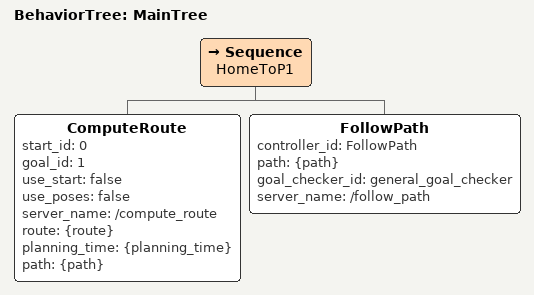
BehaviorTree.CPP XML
<?xml version="1.0"?>
<root main_tree_to_execute="MainTree">
  <BehaviorTree ID="MainTree">
    <Sequence name="HomeToP1">
      <!-- ComputeRoute: Get path from Route Graph -->
      <ComputeRoute
        start_id="0"
        goal_id="1"
        use_start="false"
        use_poses="false"
        server_name="/compute_route"
        route="{route}"
        planning_time="{planning_time}"
        path="{path}"/>

      <!-- FollowPath: Execute navigation -->
      <FollowPath
        controller_id="FollowPath"
        path="{path}"
        goal_checker_id="general_goal_checker"
        server_name="/follow_path"/>
    </Sequence>
  </BehaviorTree>
</root>
